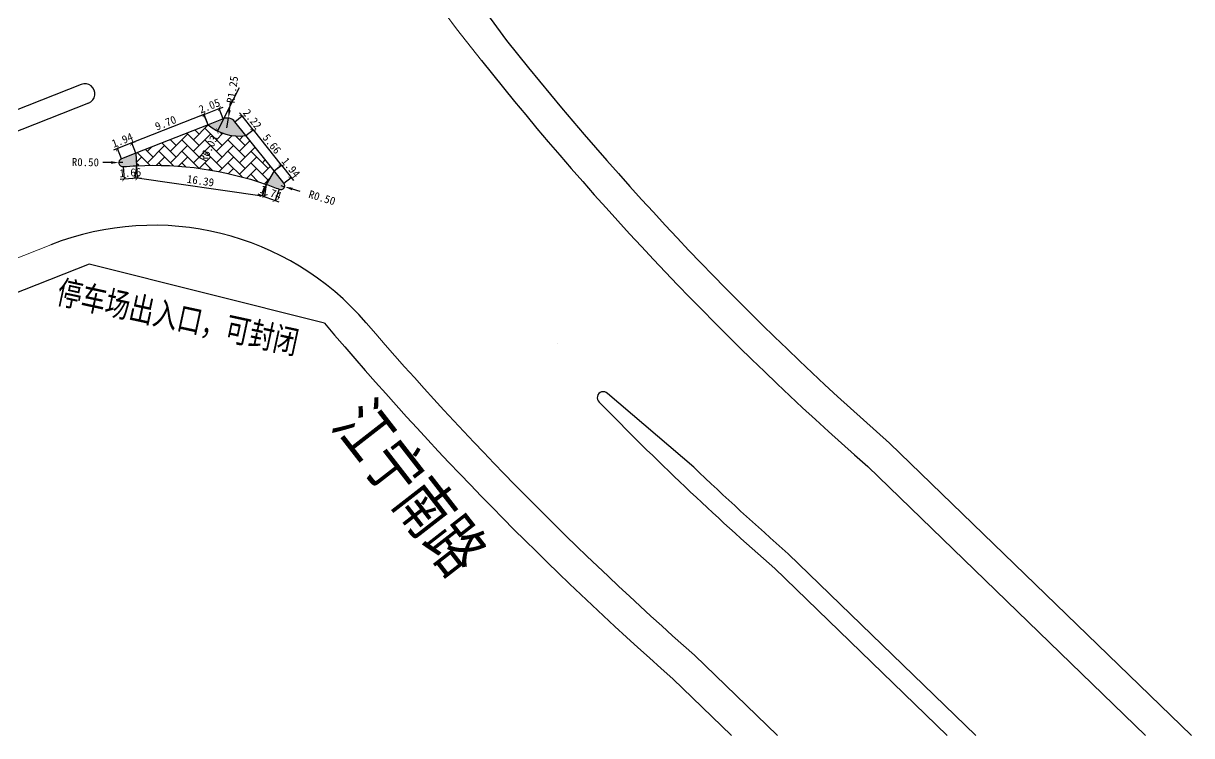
# Model space of a CAD drawing. Header units: millimetres. Extents: x 6299 to 195995, y 19522 to 226352.
# Drawn here: x 10229.2 to 10375.2, y 22324.4 to 22413.5 of the extents above; entities that cross this region are included whole.
import ezdxf

# ---------------------------------------------------------------- set-up
doc = ezdxf.new("R2010")
doc.units = ezdxf.units.MM
doc.linetypes.add('DASHDOT', pattern=[25.399999999999995, 12.7, -6.349999999999998, 0, -6.349999999999998])
doc.layers.add('@-路缘石', color=7, linetype='Continuous', lineweight=0)
doc.layers.add('@-道路标线', color=7, linetype='Continuous', lineweight=0)
for name, color, linetype in [('@-道路名称', 7, 'Continuous'), ('@-道路红线', 1, 'Continuous'), ('@-隔离岛', 3, 'Continuous'), ('@-隔离岛标注', 7, 'Continuous'), ('ass', 7, 'Continuous'), ('RD-中线', 1, 'DASHDOT')]:
    doc.layers.add(name, color=color, linetype=linetype)
doc.styles.add('--黑体', font='simhei.ttf')
doc.styles.add('HZTXT', font='', dxfattribs={"width": 0.7, "height": 0.2})
doc.styles.get('HZTXT').set_extended_font_data('NSimSun')
doc.dimstyles.new('标志标注', dxfattribs={"dimtxt": 1, "dimasz": 0.5, "dimexe": 0, "dimexo": 0, "dimgap": 0.25, "dimtad": 1, "dimzin": 0, "dimdsep": 46, "dimtxsty": '--黑体', "dimblk": 'ARCHTICK', "dimcen": 0.09, "dimadec": 0, "dimazin": 0, "dimtfac": 1, "dimtix": 1, "dimtmove": 2, "dimatfit": 0, "dimfxl": 1, "dimtolj": 1, "dimtzin": 0, "dimarcsym": 0})

# ---------------------------------------------------------------- blocks, each defined once
blk = doc.blocks.new('_ArchTick')
at = {"color": 0, "linetype": 'ByBlock', "const_width": 0.15}
blk.add_lwpolyline([(-0.5, -0.5), (0.5, 0.5)], dxfattribs=at)
blk = doc.blocks.new('*D11')
at = {"layer": '@-道路标线', "color": 0, "lineweight": -2, "ltscale": 1.5, "transparency": 16777216}
for p, q in [((10251.74118516584, 22402.09489832145), (10242.71750945371, 22398.53073353144)), ((10252.25298610856, 22400.79913170895), (10251.74118516584, 22402.09489832145)), ((10243.22931039643, 22397.23496691894), (10242.71750945371, 22398.53073353144))]:
    blk.add_line(p, q, dxfattribs=at)
at = {"layer": 'Defpoints', "color": 0, "ltscale": 1.5, "transparency": 16777216}
for p in [(10252.25298610856, 22400.79913170895, 3.54891667e-08), (10242.71750945371, 22398.53073353144), (10243.22931039643, 22397.23496691894, 3.54891667e-08)]:
    blk.add_point(p, dxfattribs=at)
at = {"layer": '@-道路标线', "color": 0, "lineweight": -2, "ltscale": 1.5, "transparency": 16777216, "xscale": 0.5, "yscale": 0.5, "zscale": 0.5}
for p, rotation in [((10251.74118516584, 22402.09489832145), 21.55299217261417), ((10242.71750945371, 22398.53073353144), 201.5529921726142)]:
    blk.add_blockref('_ArchTick', p, dxfattribs=dict(at, rotation=rotation))
at = {"layer": '@-道路标线', "color": 0, "ltscale": 1.5, "transparency": 16777216, "insert": (10246.95176227921, 22401.01559973301), "char_height": 1, "attachment_point": 5, "rotation": 21.552992172614157, "style": '--黑体'}
blk.add_mtext('\\A1;9.70', dxfattribs=at)
blk = doc.blocks.new('*D12')
at = {"layer": '@-道路标线', "color": 0, "lineweight": -2, "ltscale": 1.5, "transparency": 16777216}
for p, q in [((10251.75255268067, 22402.06611829204), (10251.2875135819, 22401.88243749115)), ((10251.75255268067, 22402.06611829204), (10253.66182858349, 22402.82024268263)), ((10252.25298610857, 22400.79913170895), (10251.75255268067, 22402.06611829204)), ((10253.66182858349, 22402.82024268263), (10254.12686768226, 22403.00392348352)), ((10254.16226201139, 22401.55325609954), (10253.66182858349, 22402.82024268263))]:
    blk.add_line(p, q, dxfattribs=at)
at = {"layer": 'Defpoints', "color": 0, "ltscale": 1.5, "transparency": 16777216}
for p in [(10253.66182858349, 22402.82024268263), (10252.25298610857, 22400.79913170895, 3.54891667e-08), (10254.16226201139, 22401.55325609954, 3.54891667e-08)]:
    blk.add_point(p, dxfattribs=at)
at = {"layer": '@-道路标线', "color": 0, "lineweight": -2, "ltscale": 1.5, "transparency": 16777216, "xscale": 0.5, "yscale": 0.5, "zscale": 0.5}
for p, rotation in [((10251.75255268067, 22402.06611829204), 21.55299217264798), ((10253.66182858349, 22402.82024268263), 201.552992172648)]:
    blk.add_blockref('_ArchTick', p, dxfattribs=dict(at, rotation=rotation))
at = {"layer": '@-道路标线', "color": 0, "ltscale": 1.5, "transparency": 16777216, "insert": (10252.42960560152, 22403.1459642939), "char_height": 1, "attachment_point": 5, "rotation": 21.55299217264797, "style": '--黑体'}
blk.add_mtext('\\A1;2.05', dxfattribs=at)
blk = doc.blocks.new('*D13')
at = {"layer": '@-道路标线', "color": 0, "lineweight": -2, "ltscale": 1.5, "transparency": 16777216}
for p, q in [((10255.59698854036, 22401.17222850158), (10256.51082927716, 22401.90437886911)), ((10256.51082927716, 22401.90437886911), (10256.19820121758, 22402.2945886798)), ((10257.90138743981, 22400.16873991803), (10256.51082927716, 22401.90437886911)), ((10256.98754670301, 22399.43658955051), (10257.90138743981, 22400.16873991803)), ((10257.90138743981, 22400.16873991803), (10258.21401549939, 22399.77853010734))]:
    blk.add_line(p, q, dxfattribs=at)
at = {"layer": 'Defpoints', "color": 0, "ltscale": 1.5, "transparency": 16777216}
for p in [(10256.51082927716, 22401.90437886911), (10255.59698854036, 22401.17222850158, 3.54891667e-08), (10256.98754670301, 22399.43658955051, 3.54891667e-08)]:
    blk.add_point(p, dxfattribs=at)
at = {"layer": '@-道路标线', "color": 0, "lineweight": -2, "ltscale": 1.5, "transparency": 16777216, "xscale": 0.5, "yscale": 0.5, "zscale": 0.5}
for p, rotation in [((10256.51082927716, 22401.90437886911), 308.700988388642), ((10257.90138743981, 22400.16873991803), 128.700988388642)]:
    blk.add_blockref('_ArchTick', p, dxfattribs=dict(at, rotation=rotation))
at = {"layer": '@-道路标线', "color": 0, "ltscale": 1.5, "transparency": 16777216, "insert": (10257.79142307453, 22401.50550148294), "char_height": 1, "attachment_point": 5, "rotation": 308.700988388642, "style": '--黑体'}
blk.add_mtext('\\A1;2.22', dxfattribs=at)
blk = doc.blocks.new('*D14')
at = {"layer": '@-道路标线', "color": 0, "lineweight": -2, "ltscale": 1.5, "transparency": 16777216}
for p, q in [((10256.98754670301, 22399.4365895505), (10257.87486492747, 22400.14749062768)), ((10257.87486492747, 22400.14749062768), (10261.41291816438, 22395.73143441814)), ((10260.52559993992, 22395.02053334096), (10261.41291816438, 22395.73143441814))]:
    blk.add_line(p, q, dxfattribs=at)
at = {"layer": 'Defpoints', "color": 0, "ltscale": 1.5, "transparency": 16777216}
for p in [(10256.98754670301, 22399.4365895505), (10260.52559993992, 22395.02053334096, 3.54891667e-08), (10261.41291816438, 22395.73143441814)]:
    blk.add_point(p, dxfattribs=at)
at = {"layer": '@-道路标线', "color": 0, "lineweight": -2, "ltscale": 1.5, "transparency": 16777216, "xscale": 0.5, "yscale": 0.5, "zscale": 0.5}
for p, rotation in [((10257.87486492747, 22400.14749062768), 128.7009883887915), ((10261.41291816438, 22395.73143441814), 308.7009883887915)]:
    blk.add_blockref('_ArchTick', p, dxfattribs=dict(at, rotation=rotation))
at = {"layer": '@-道路标线', "color": 0, "ltscale": 1.5, "transparency": 16777216, "insert": (10260.22920626197, 22398.40840461228), "char_height": 1, "attachment_point": 5, "rotation": 308.70098838879153, "style": '--黑体'}
blk.add_mtext('\\A1;5.66', dxfattribs=at)
blk = doc.blocks.new('*D15')
at = {"layer": '@-道路标线', "color": 0, "lineweight": -2, "ltscale": 1.5, "transparency": 16777216}
for p, q in [((10261.41771520018, 22395.73527770437), (10261.1050871406, 22396.12548751506)), ((10260.52559993991, 22395.02053334096), (10261.41771520018, 22395.73527770437)), ((10261.41771520018, 22395.73527770437), (10262.63077462752, 22394.22118555878)), ((10261.73865936725, 22393.50644119537), (10262.63077462752, 22394.22118555878)), ((10262.63077462752, 22394.22118555878), (10262.9434026871, 22393.83097574809))]:
    blk.add_line(p, q, dxfattribs=at)
at = {"layer": 'Defpoints', "color": 0, "ltscale": 1.5, "transparency": 16777216}
for p in [(10260.52559993991, 22395.02053334096), (10261.73865936725, 22393.50644119537, 3.54891667e-08), (10262.63077462752, 22394.22118555878)]:
    blk.add_point(p, dxfattribs=at)
at = {"layer": '@-道路标线', "color": 0, "lineweight": -2, "ltscale": 1.5, "transparency": 16777216, "xscale": 0.5, "yscale": 0.5, "zscale": 0.5}
for p, rotation in [((10261.41771520018, 22395.73527770437), 308.7009883886936), ((10262.63077462752, 22394.22118555878), 128.7009883886937)]:
    blk.add_blockref('_ArchTick', p, dxfattribs=dict(at, rotation=rotation))
at = {"layer": '@-道路标线', "color": 0, "ltscale": 1.5, "transparency": 16777216, "insert": (10262.60955962989, 22395.44717372095), "char_height": 1, "attachment_point": 5, "rotation": 308.70098838869364, "style": '--黑体'}
blk.add_mtext('\\A1;1.94', dxfattribs=at)
blk = doc.blocks.new('*D16')
at = {"layer": '@-道路标线', "color": 0, "lineweight": -2, "ltscale": 1.5, "transparency": 16777216}
for p, q in [((10240.92066204681, 22397.80807952256), (10240.45562294804, 22397.62439872167)), ((10242.7219295472, 22398.51954283386), (10240.92066204681, 22397.80807952256)), ((10241.42804289604, 22396.52350360764), (10240.92066204681, 22397.80807952256)), ((10242.7219295472, 22398.51954283386), (10243.18696864596, 22398.70322363475)), ((10243.22931039643, 22397.23496691894), (10242.7219295472, 22398.51954283386))]:
    blk.add_line(p, q, dxfattribs=at)
at = {"layer": 'Defpoints', "color": 0, "ltscale": 1.5, "transparency": 16777216}
for p in [(10240.92066204681, 22397.80807952256), (10241.42804289604, 22396.52350360764, 3.54891667e-08), (10243.22931039643, 22397.23496691894, 3.54891667e-08)]:
    blk.add_point(p, dxfattribs=at)
at = {"layer": '@-道路标线', "color": 0, "lineweight": -2, "ltscale": 1.5, "transparency": 16777216, "xscale": 0.5, "yscale": 0.5, "zscale": 0.5}
for p, rotation in [((10242.7219295472, 22398.51954283386), 201.5529921726244), ((10240.92066204681, 22397.80807952256), 21.55299217262439)]:
    blk.add_blockref('_ArchTick', p, dxfattribs=dict(at, rotation=rotation))
at = {"layer": '@-道路标线', "color": 0, "ltscale": 1.5, "transparency": 16777216, "insert": (10241.54577459566, 22398.86136982636), "char_height": 1, "attachment_point": 5, "rotation": 21.552992172624382, "style": '--黑体'}
blk.add_mtext('\\A1;1.94', dxfattribs=at)
blk = doc.blocks.new('*D17')
at = {"layer": '@-道路标线', "color": 0, "lineweight": -2, "ltscale": 1.5, "transparency": 16777216}
for p, q in [((10241.65661089503, 22395.56048344553), (10241.76664200173, 22394.0003331398)), ((10243.30871594168, 22395.67699974913), (10243.41874704838, 22394.1168494434)), ((10241.76664200173, 22394.0003331398), (10241.26788086012, 22393.96515752871)), ((10243.41874704838, 22394.1168494434), (10241.76664200173, 22394.0003331398)), ((10243.41874704838, 22394.1168494434), (10243.91750819, 22394.15202505448))]:
    blk.add_line(p, q, dxfattribs=at)
at = {"layer": 'Defpoints', "color": 0, "ltscale": 1.5, "transparency": 16777216}
for p in [(10241.65661089503, 22395.56048344553, 3.54891667e-08), (10243.30871594168, 22395.67699974913, 3.54891667e-08), (10241.76664200173, 22394.0003331398)]:
    blk.add_point(p, dxfattribs=at)
at = {"layer": '@-道路标线', "color": 0, "lineweight": -2, "ltscale": 1.5, "transparency": 16777216, "xscale": 0.5, "yscale": 0.5, "zscale": 0.5}
for p, rotation in [((10241.76664200173, 22394.0003331398), 4.034160500677793), ((10243.41874704838, 22394.1168494434), 184.0341605006778)]:
    blk.add_blockref('_ArchTick', p, dxfattribs=dict(at, rotation=rotation))
at = {"layer": '@-道路标线', "color": 0, "ltscale": 1.5, "transparency": 16777216, "insert": (10242.53993110842, 22394.80673300402), "char_height": 1, "attachment_point": 5, "rotation": 4.034160500677793, "style": '--黑体'}
blk.add_mtext('\\A1;1.66', dxfattribs=at)
blk = doc.blocks.new('*D18')
at = {"layer": '@-道路标线', "color": 0, "lineweight": -2, "ltscale": 1.5, "transparency": 16777216}
for p, q in [((10243.30871594167, 22395.67699974923), (10243.09863833031, 22394.21964048695)), ((10243.09863833031, 22394.21964048695), (10259.32490924161, 22391.88063162164)), ((10259.53498685297, 22393.33799088392), (10259.32490924161, 22391.88063162164))]:
    blk.add_line(p, q, dxfattribs=at)
at = {"layer": 'Defpoints', "color": 0, "ltscale": 1.5, "transparency": 16777216}
for p in [(10243.30871594167, 22395.67699974923), (10259.53498685297, 22393.33799088392, 3.54891667e-08), (10259.32490924161, 22391.88063162164)]:
    blk.add_point(p, dxfattribs=at)
at = {"layer": '@-道路标线', "color": 0, "lineweight": -2, "ltscale": 1.5, "transparency": 16777216, "xscale": 0.5, "yscale": 0.5, "zscale": 0.5}
for p, rotation in [((10243.09863833031, 22394.21964048695), 171.7973450419071), ((10259.32490924161, 22391.88063162164), 351.7973450419071)]:
    blk.add_blockref('_ArchTick', p, dxfattribs=dict(at, rotation=rotation))
at = {"layer": '@-道路标线', "color": 0, "ltscale": 1.5, "transparency": 16777216, "insert": (10251.31877988413, 22393.79246326985), "char_height": 1, "attachment_point": 5, "rotation": 351.7973450419071, "style": '--黑体'}
blk.add_mtext('\\A1;16.39', dxfattribs=at)
blk = doc.blocks.new('*D19')
at = {"layer": '@-道路标线', "color": 0, "lineweight": -2, "ltscale": 1.5, "transparency": 16777216}
for p, q in [((10259.53498685297, 22393.33799088391), (10259.00715433376, 22391.92588089577)), ((10259.00715433376, 22391.92588089577), (10258.5388036869, 22392.10094565977)), ((10259.00715433376, 22391.92588089577), (10260.63600742311, 22391.317031984)), ((10261.16383994233, 22392.72914197213), (10260.63600742311, 22391.317031984)), ((10260.63600742311, 22391.317031984), (10261.10435806997, 22391.14196722001))]:
    blk.add_line(p, q, dxfattribs=at)
at = {"layer": 'Defpoints', "color": 0, "ltscale": 1.5, "transparency": 16777216}
for p in [(10259.53498685297, 22393.33799088391), (10261.16383994233, 22392.72914197213, 3.54891667e-08), (10260.63600742311, 22391.317031984)]:
    blk.add_point(p, dxfattribs=at)
at = {"layer": '@-道路标线', "color": 0, "lineweight": -2, "ltscale": 1.5, "transparency": 16777216, "xscale": 0.5, "yscale": 0.5, "zscale": 0.5}
for p, rotation in [((10259.00715433376, 22391.92588089577), 339.5047621727628), ((10260.63600742311, 22391.317031984), 159.5047621727627)]:
    blk.add_blockref('_ArchTick', p, dxfattribs=dict(at, rotation=rotation))
at = {"layer": '@-道路标线', "color": 0, "ltscale": 1.5, "transparency": 16777216, "insert": (10260.08417802442, 22392.32398241017), "char_height": 1, "attachment_point": 5, "rotation": 339.5047621727627, "style": '--黑体'}
blk.add_mtext('\\A1;1.74', dxfattribs=at)
blk = doc.blocks.new('*D20')
at = {"layer": '@-隔离岛标注', "color": 0, "lineweight": -2, "transparency": 16777216}
for p, q in [((10254.93735018507, 22402.61837375787), (10255.07774403905, 22403.60846949352)), ((10254.62146401362, 22400.39065835263), (10254.79695633109, 22401.62827802221))]:
    blk.add_line(p, q, dxfattribs=at)
at = {"layer": '@-隔离岛标注', "color": 0, "transparency": 16777216}
blk.add_solid([(10254.77233422913, 22402.64177273353), (10255.10236614101, 22402.59497478221), (10254.79695633109, 22401.62827802221)], dxfattribs=at)
at = {"layer": 'Defpoints', "color": 0, "transparency": 16777216}
for p in [(10254.62146401362, 22400.39065835263, 3.54891667e-08), (10254.79695633109, 22401.62827802221, 3.54891667e-08)]:
    blk.add_point(p, dxfattribs=at)
at = {"layer": '@-隔离岛标注', "color": 0, "transparency": 16777216, "insert": (10255.3024944708, 22405.1934708148), "char_height": 1, "attachment_point": 5, "rotation": 81.92936248717204, "style": '--黑体'}
blk.add_mtext('\\A1;R1.25', dxfattribs=at)
blk = doc.blocks.new('*D21')
at = {"layer": '@-隔离岛标注', "color": 0, "lineweight": -2, "transparency": 16777216}
blk.add_line((10256.14276496182, 22405.40823760909), (10253.42543269446, 22400.02396959248), dxfattribs=at)
at = {"layer": 'Defpoints', "color": 0, "transparency": 16777216}
for p in [(10256.14276496182, 22405.40823760909, 3.54891667e-08), (10253.42543269446, 22400.02396959248, 3.54891667e-08)]:
    blk.add_point(p, dxfattribs=at)
at = {"layer": '@-隔离岛标注', "color": 0, "lineweight": -2, "transparency": 16777216, "xscale": 0.5, "yscale": 0.5, "zscale": 0.5, "rotation": 243.2208362212343}
blk.add_blockref('_ArchTick', (10253.42543269446, 22400.02396959248), dxfattribs=at)
at = {"layer": '@-隔离岛标注', "color": 0, "transparency": 16777216, "insert": (10252.32084401651, 22397.83527829342), "char_height": 1, "attachment_point": 5, "rotation": 63.22083622123428, "style": '--黑体'}
blk.add_mtext('\\A1;R6.03', dxfattribs=at)
blk = doc.blocks.new('*D22')
at = {"layer": '@-隔离岛标注', "color": 0, "lineweight": -2, "transparency": 16777216}
for p, q in [((10261.34844955656, 22393.19381313579), (10261.82796731437, 22393.05217020467)), ((10262.78700283001, 22392.76888434243), (10263.74603834565, 22392.48559848019))]:
    blk.add_line(p, q, dxfattribs=at)
at = {"layer": '@-隔离岛标注', "color": 0, "transparency": 16777216}
blk.add_solid([(10262.83421714039, 22392.92872359504), (10262.73978851964, 22392.60904508983), (10261.82796731437, 22393.05217020467)], dxfattribs=at)
at = {"layer": 'Defpoints', "color": 0, "transparency": 16777216}
for p in [(10261.34844955656, 22393.19381313579, 3.54891667e-08), (10261.82796731437, 22393.05217020467, 3.54891667e-08)]:
    blk.add_point(p, dxfattribs=at)
at = {"layer": '@-隔离岛标注', "color": 0, "transparency": 16777216, "insert": (10266.50584219443, 22391.6703904924), "char_height": 1, "attachment_point": 5, "rotation": 343.54358646398293, "style": '--黑体'}
blk.add_mtext('\\A1;R0.50', dxfattribs=at)
blk = doc.blocks.new('*D23')
at = {"layer": '@-隔离岛标注', "color": 0, "lineweight": -2, "transparency": 16777216}
for p, q in [((10240.11182444079, 22396.07584902497), (10239.11189160335, 22396.08743870237)), ((10241.61172369693, 22396.05846450887), (10241.11175727822, 22396.06425934757))]:
    blk.add_line(p, q, dxfattribs=at)
at = {"layer": '@-隔离岛标注', "color": 0, "transparency": 16777216}
blk.add_solid([(10240.11375605369, 22396.24250449787), (10240.10989282789, 22395.90919355206), (10241.11175727822, 22396.06425934757)], dxfattribs=at)
at = {"layer": 'Defpoints', "color": 0, "transparency": 16777216}
for p in [(10241.11175727822, 22396.06425934757, 3.54891667e-08), (10241.61172369693, 22396.05846450887, 3.54891667e-08)]:
    blk.add_point(p, dxfattribs=at)
at = {"layer": '@-隔离岛标注', "color": 0, "transparency": 16777216, "insert": (10236.93164831605, 22396.11270871595), "char_height": 1, "attachment_point": 5, "rotation": 359.33594553243057, "style": '--黑体'}
blk.add_mtext('\\A1;R0.50', dxfattribs=at)

msp = doc.modelspace()

# ---------------------------------------------------------------- hatches: boundary and pattern name
at = {"layer": '@-隔离岛', "ltscale": 1.5}
h = msp.add_hatch(dxfattribs=at)
h.set_pattern_fill('GRASS', color=256, scale=0.01999999999999999, angle=-1.657603322228978e-09, style=0)
h.set_pattern_definition([(90, (0, 0), (-0.3592102447896076, 0.359210244810392), [0.09524999999999996, -0.6231704895999997]), (44.9999999983424, (0, 0), (-0.3592102448323737, 0.3592102448531582), [0.09524999999999996, -0.4127499999999998]), (134.9999999983424, (0, 0), (-0.3592102448531582, -0.3592102448323737), [0.09524999999999996, -0.4127499999999998])])
h.paths.add_polyline_path([(10244.65906867776, 22423.33100517559), (10243.22217877155, 22425.55138500318, 0.2566517527498994), (10242.12131016068, 22420.72004948134), (10244.06884539617, 22421.48928551497, 0.4735277079328511)])
h.paths.add_polyline_path([(10233.82036222754, 22419.7459852311, -0.01677916259962424), (10232.9401005743, 22418.04834635779, 0.7059665868780728), (10233.5596867029, 22417.33838575063), (10235.05119125393, 22417.92749912022)])
h.paths.add_polyline_path([(10255.59698854036, 22401.17222850157, 0.3290347276759042), (10254.16226201139, 22401.55325609954), (10252.25298610857, 22400.79913170895, 0.2135330724571438), (10256.98754670302, 22399.43658955051)])
h.paths.add_polyline_path([(10261.73865936726, 22393.50644119537), (10260.52559993992, 22395.02053334096), (10259.53498685297, 22393.33799088392, -0.01023003978292518), (10261.16383994234, 22392.72914197213, 0.7698844705975176)])
h.paths.add_polyline_path([(10243.22931039643, 22397.23496691894), (10241.42804289604, 22396.52350360764, 0.8662091201588137), (10241.65661089502, 22395.56048344553, -0.009743328768156423), (10243.30871594168, 22395.67699974912)])
edge = h.paths.add_edge_path()
edge.add_arc((10208.09349689496, 22432.00887233648), 28.49999999999851, 1.231283331229467, 4.39974008619987)
edge.add_arc((10237.00803680195, 22434.23359298566), 0.4999999999996731, 32.90839946357943, 184.3997400865619, ccw=False)
edge.add_line((10237.42780691548, 22434.50524175114), (10238.45375938333, 22432.91987035014))
edge.add_line((10238.45375938333, 22432.91987035014), (10236.58691624354, 22432.62128871888))
h = msp.add_hatch(dxfattribs=at)
h.set_pattern_fill('AR-HBONE', color=30, scale=0.009999999999999995, angle=-1.657603322228978e-09, style=0)
h.set_pattern_definition([(44.9999999983424, (0, 0), (4.156886499111827e-11, 1.436840979371064), [3.047999999999999, -1.015999999999999]), (134.9999999983424, (0.7184200000210694, 0.7184199999792327), (4.156886499111827e-11, 1.436840979371064), [3.047999999999999, -1.015999999999999])])
h.paths.add_polyline_path([(10256.98754670302, 22399.43658955051, -0.2135330724571438), (10252.25298610857, 22400.79913170895), (10243.22931039643, 22397.23496691894), (10243.30871594168, 22395.67699974912, -0.09734912361462233), (10259.53498685297, 22393.33799088392), (10260.52559993992, 22395.02053334096)])

# ---------------------------------------------------------------- linework, layer by layer
at = {"layer": '@-路缘石', "color": 0, "elevation": 3.54891667e-08}
for points in [[(10286.42677678186, 22408.83292085203, 0.0446433419753076), (10334.68295554184, 22358.06967893866, 0.0446433419753076)], [(10272.01019072049, 22376.05150672271, 0.03438979311394518), (10313.03357266167, 22334.49560064074)], [(10272.01019072049, 22376.05150672271, 0.0343897931139451), (10313.03357266167, 22334.49560064073)]]:
    msp.add_lwpolyline(points, format="xyb", dxfattribs=at)
for points in [[(10232.61436667004, 22385.78482997518), (10130.17856061122, 22345.32481070606)], [(10334.68295554183, 22358.06967893866), (10369.41553463514, 22324.4378808234)], [(10313.03357266166, 22334.49560064073), (10323.41945647283, 22324.4378808234)], [(10313.03357266166, 22334.49560064076), (10323.41945647285, 22324.4378808234)]]:
    msp.add_lwpolyline(points, dxfattribs=at)
at = {"layer": '@-路缘石', "color": 0}
msp.add_arc((10594.25937343062, 22653.14438689584, 3.54891667e-08), 392.9999999999966, 213.7394495693389, 218.4372879475789, dxfattribs=at)
at = {"layer": '@-道路标线', "ltscale": 1.5, "elevation": -7.280638505619216e-07}
msp.add_lwpolyline([(10295.92997204351, 22373.47428865762), (10295.92997204351, 22373.47428865762)], dxfattribs=at)
at = {"layer": '@-道路红线', "ltscale": 1.5, "elevation": 3.54891667e-08}
msp.add_lwpolyline([(10270.77790403059, 22437.087128386), (10289.55993298185, 22411.31955154967)], dxfattribs=at)
at = {"layer": '@-道路红线', "elevation": 3.54891667e-08}
for points in [[(10289.55993298185, 22411.31955154969, 0.04470477607528933), (10337.3965920509, 22361.00998025763)], [(10289.55993298185, 22411.31955154969, 0.04470477607529517), (10337.3965920509, 22361.00998025762)], [(10266.80332055085, 22375.99184147654, 0.0362900932795394), (10310.31721578033, 22331.55792712352, 0.0362900932795394)], [(10266.80332055086, 22375.99184147656, 0.0362900932795394), (10310.31721578033, 22331.55792712354, 0.0362900932795394)]]:
    msp.add_lwpolyline(points, format="xyb", dxfattribs=at)
for points in [[(10237.40609751773, 22383.37675064769), (10130.17856061122, 22341.02409705578)], [(10266.80332055085, 22375.99184147656), (10237.40609751774, 22383.37675064768)], [(10266.80332055085, 22375.99184147656), (10237.40609751773, 22383.37675064769)], [(10337.39659205091, 22361.00998025762), (10375.16570959417, 22324.4378808234)], [(10337.39659205091, 22361.00998025762), (10375.16570959418, 22324.4378808234)], [(10310.31721578033, 22331.55792712352), (10317.66957545491, 22324.4378808234)], [(10310.31721578033, 22331.55792712354), (10317.66957545494, 22324.4378808234)]]:
    msp.add_lwpolyline(points, dxfattribs=at)
at = {"layer": '@-隔离岛', "linetype": 'Continuous', "elevation": 3.54891667e-08, "flags": 128}
for points in [[(10252.25298610857, 22400.79913170895), (10243.22931039643, 22397.23496691894)], [(10254.16226201139, 22401.55325609954), (10252.25298610857, 22400.79913170895)], [(10260.52559993992, 22395.02053334096), (10256.98754670302, 22399.43658955051)]]:
    msp.add_lwpolyline(points, dxfattribs=at)
for points in [[(10256.98754670302, 22399.43658955051), (10255.59698854036, 22401.17222850157, 0.3290347276761316), (10254.16226201139, 22401.55325609954)], [(10243.22931039643, 22397.23496691894), (10241.42804289604, 22396.52350360764, 0.8662091201617319), (10241.65661089503, 22395.56048344553, -0.00974332876814504), (10243.30871594168, 22395.67699974912)], [(10243.30871594168, 22395.67699974912, -0.09727892495327956), (10259.52383043407, 22393.34190109288, -0.09727892495327956)], [(10259.52383043407, 22393.34190109288, -0.0102995872251935), (10261.16383994233, 22392.72914197214, 0.769884470607837), (10261.73865936726, 22393.50644119538), (10260.52559993992, 22395.02053334096)]]:
    msp.add_lwpolyline(points, format="xyb", dxfattribs=at)
at = {"layer": '@-隔离岛', "ltscale": 1.5, "elevation": 3.54891667e-08}
for points in [[(10243.22931039643, 22397.23496691894), (10243.30871594168, 22395.67699974913)], [(10260.52559993992, 22395.02053334096), (10259.53498685297, 22393.33799088391)]]:
    msp.add_lwpolyline(points, dxfattribs=at)
at = {"layer": '@-隔离岛', "ltscale": 1.5}
msp.add_arc((10256.14276496182, 22405.40823760909, 3.54891667e-08), 6.03110576311467, 229.8378595500839, 278.0519425056685, dxfattribs=at)
at = {"layer": 'ass', "color": 0, "linetype": 'Continuous', "elevation": 3.54891667e-08, "flags": 128}
for points in [[(10286.42677678186, 22408.83292085204, 0.0446433419753076), (10334.68295554183, 22358.06967893866, 0.0446433419753076)], [(10272.01019072049, 22376.0515067227, 0.3194373454941803), (10232.61436667004, 22385.78482997517)]]:
    msp.add_lwpolyline(points, format="xyb", dxfattribs=at)
at = {"layer": 'RD-中线', "color": 3, "linetype": 'Continuous'}
for p, q in [((10324.76540858496, 22347.14732524176, 3.54891667e-08), (10348.21581874486, 22324.4378808234, 3.54891667e-08)), ((10324.76540858496, 22347.14732524176, 3.54891667e-08), (10348.21581874487, 22324.43788082339, 3.54891667e-08)), ((10324.76540858496, 22347.14732524176, 3.54891667e-08), (10348.21581874486, 22324.4378808234, 3.54891667e-08)), ((10323.02624217704, 22345.35141315994, 3.54891667e-08), (10344.62214307842, 22324.43788082339, 3.54891667e-08))]:
    msp.add_line(p, q, dxfattribs=at)
at = {"layer": 'RD-中线', "color": 3, "linetype": 'Continuous', "elevation": 3.54891667e-08}
for points in [[(10236.40814833034, 22405.83012267955), (10219.69671481013, 22399.22945296984)], [(10237.32655233481, 22403.50492718571), (10220.6151188146, 22396.904257476)], [(10312.94208533123, 22357.9974369006), (10302.16895803138, 22367.22112919407)]]:
    msp.add_lwpolyline(points, dxfattribs=at)
at = {"layer": 'RD-中线', "color": 3, "linetype": 'Continuous'}
for centre, radius, start, end in [((10236.86735033257, 22404.66752493264, 3.54891667e-08), 1.24999999999896, 291.5529921724613, 111.5529921724613), ((10301.64810177978, 22366.67483317364, -9.12714704044306e-06), 0.7548049925429795, 46.36561145400217, 227.5160970842503), ((10583.23230024777, 22641.49562242951, -1.491616867823843e-06), 394.2204266192232, 224.2974248024638, 228.7045209582381), ((10600.5769812352, 22659.56506203853, 3.548916670000011e-08), 416.745564911031, 226.3546069665219, 228.5609879275433)]:
    msp.add_arc(centre, radius, start, end, dxfattribs=at)

# ---------------------------------------------------------------- texts
at = {"layer": '@-道路名称', "color": 7, "style": 'HZTXT', "width": 0.75}
for s, height, rotation, p in [('停车场出入口，可封闭', 3, 347.8205921490734, (10233.18065691802, 22378.51894365257, 3.40696001e-08)), ('江宁南路', 6, 307.885504418444, (10267.66786313652, 22363.27563872725, 3.40696001e-08))]:
    msp.add_text(s, height=height, rotation=rotation, dxfattribs=at).set_placement(p)

# ---------------------------------------------------------------- dimensions: what is measured, and where the dimension line sits
at = {"layer": '@-道路标线', "ltscale": 1.5}
for p1, p2, distance, picture, middle in [((10252.25298610857, 22400.79913170895, 3.54891667e-08), (10254.16226201139, 22401.55325609954, 3.54891667e-08), 1.362236623161177, '*D12', (10252.42960560152, 22403.1459642939)), ((10252.25298610857, 22400.79913170895, 3.54891667e-08), (10243.22931039643, 22397.23496691894, 3.54891667e-08), -1.3931802894953416, '*D11', (10246.95176227921, 22401.01559973301)), ((10256.98754670301, 22399.43658955051, 3.54891667e-08), (10255.59698854036, 22401.17222850157, 3.54891667e-08), -1.170960739274468, '*D13', (10257.79142307453, 22401.50550148294)), ((10243.22931039643, 22397.23496691894, 3.54891667e-08), (10241.42804289604, 22396.52350360764, 3.54891667e-08), -1.381148293036577, '*D16', (10241.54577459566, 22398.86136982636)), ((10256.98754670301, 22399.4365895505), (10260.52559993992, 22395.02053334096, 3.54891667e-08), 1.1369758014105542, '*D14', (10260.22920626197, 22398.40840461228)), ((10260.52559993992, 22395.02053334096), (10261.73865936726, 22393.50644119538, 3.54891667e-08), 1.1431225405018612, '*D15', (10262.60955962989, 22395.44717372095)), ((10243.30871594168, 22395.67699974912, 3.54891667e-08), (10241.65661089503, 22395.56048344553, 3.54891667e-08), 1.5640255179855334, '*D17', (10242.53993110842, 22394.80673300402)), ((10243.30871594167, 22395.67699974922), (10259.53498685297, 22393.33799088392, 3.54891667e-08), -1.4724227049826293, '*D18', (10251.31877988413, 22393.79246326985)), ((10259.53498685297, 22393.33799088391), (10261.16383994233, 22392.72914197214, 3.54891667e-08), -1.5075350035584318, '*D19', (10260.08417802442, 22392.32398241017))]:
    dim = msp.add_aligned_dim(p1=p1, p2=p2, distance=distance, dimstyle='标志标注', dxfattribs=at)
    dim.commit()
    dim.dimension.update_dxf_attribs({"geometry": picture, "text_midpoint": middle})
at = {"layer": '@-隔离岛标注'}
for center, mpoint, picture, middle in [((10254.62146401362, 22400.39065835263, 3.54891667e-08), (10254.79695633109, 22401.62827802221, 3.54891667e-08), '*D20', (10255.3024944708, 22405.1934708148)), ((10241.61172369693, 22396.05846450887, 3.54891667e-08), (10241.11175727822, 22396.06425934757, 3.54891667e-08), '*D23', (10236.93164831605, 22396.11270871595)), ((10261.34844955656, 22393.19381313579, 3.54891667e-08), (10261.82796731437, 22393.05217020467, 3.54891667e-08), '*D22', (10266.50584219443, 22391.6703904924))]:
    dim = msp.add_radius_dim(center=center, mpoint=mpoint, dimstyle='标志标注', override={"dimasz": 1, "dimsah": 1}, dxfattribs=at)
    dim.commit()
    dim.dimension.update_dxf_attribs({"geometry": picture, "text_midpoint": middle, "dimtype": 164})
dim = msp.add_radius_dim(center=(10256.14276496182, 22405.40823760909, 3.54891667e-08), mpoint=(10253.42543269446, 22400.02396959248, 3.54891667e-08), dimstyle='标志标注', dxfattribs=at)
dim.commit()
dim.dimension.update_dxf_attribs({"geometry": '*D21', "text_midpoint": (10252.32084401651, 22397.83527829342), "dimtype": 164})

doc.saveas('drawing.dxf')
